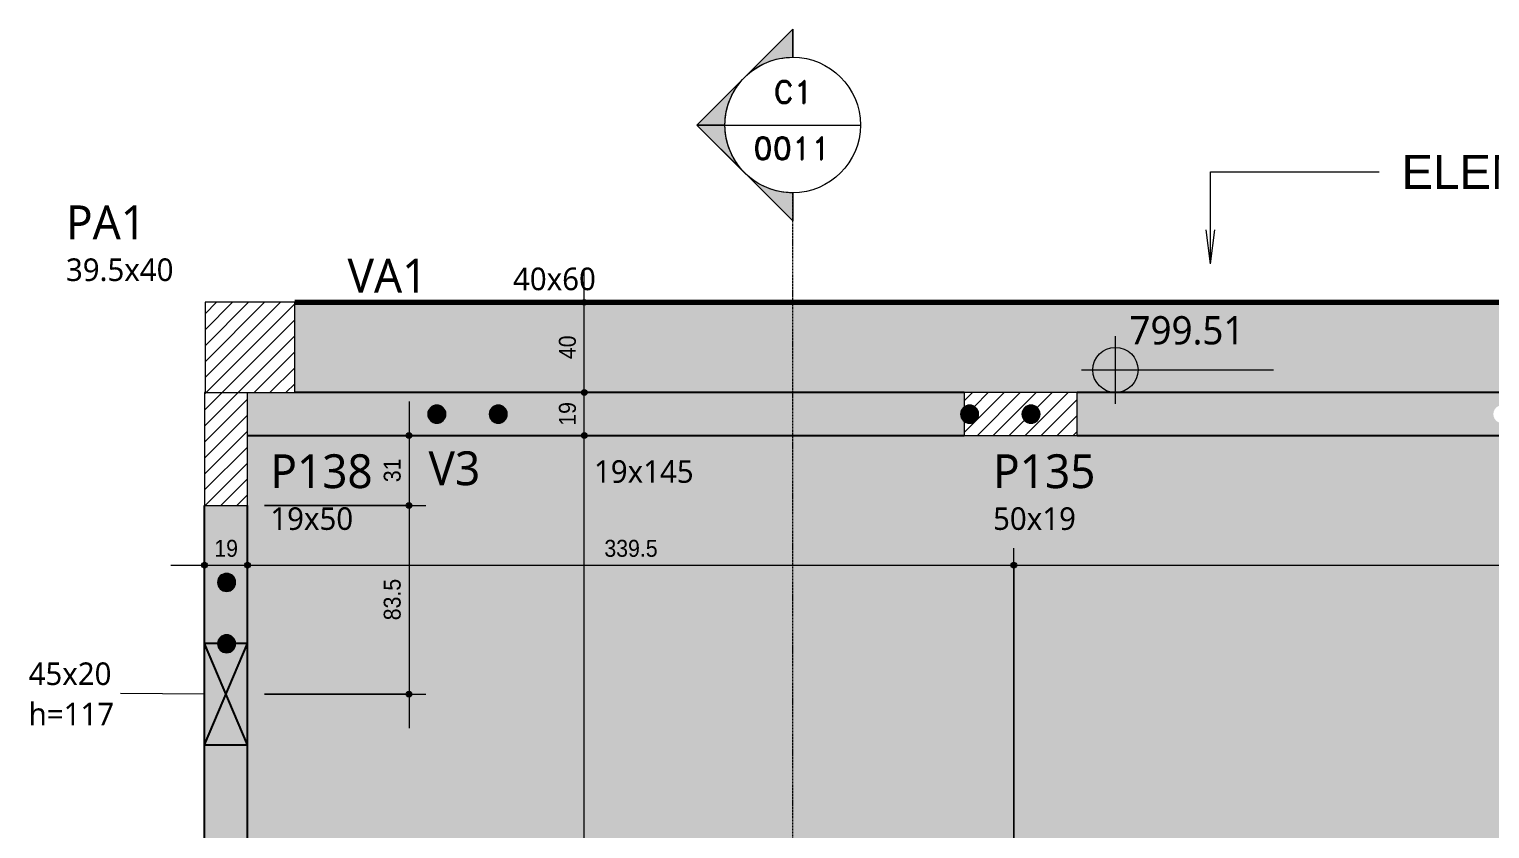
# Model space of a CAD drawing. Extents: x -1981 to 38708, y -3196 to 88064.
# Drawn here: x -1837 to -1190, y 764 to 1118 of the extents above; entities that cross this region are included whole.
import ezdxf

# ---------------------------------------------------------------- set-up
doc = ezdxf.new("R2010")
doc.units = 0
for name, pattern in [('Centro de 6 mm', [1.32, 0.6, -0.24, 0.24, -0.24]), ('Hidden', [0.714375, 0.47625, -0.238125]), ('Traço', [0.635, 0.3175, -0.3175])]:
    doc.linetypes.add(name, pattern=pattern)
for name, color, linetype, lineweight in [('A-ANNO-DIMS', 7, 'Continuous', 9), ('A-ANNO-DIMS-50', 7, 'Continuous', 9), ('A-DETL', 7, 'Hidden', 18), ('A-DETL-GENF', 7, 'Continuous', 18), ('A-DETL-THIN', 7, 'Continuous', 25), ('A-FLOR', 7, 'Continuous', 25), ('A-GENM', 7, 'Continuous', 25), ('A-GENM-HDLN', 7, 'Traço', 18), ('A-GENM-IDEN', 7, 'Continuous', 9), ('G-ANNO-DIMS', 7, 'Continuous', 9), ('G-ANNO-SYMB', 7, 'Continuous', 9), ('G-ANNO-TEXT', 7, 'Continuous', 9), ('S-BEAM', 7, 'Continuous', 25), ('S-BEAM-HDLN', 7, 'Traço', 25), ('S-BEAM-IDEN', 7, 'Continuous', 9), ('S-COLS-IDEN', 7, 'Continuous', 9)]:
    doc.layers.add(name, color=color, linetype=linetype, lineweight=lineweight)
doc.styles.add('Arial', font='arial.ttf', dxfattribs={"height": 15})
doc.styles.add('Arial_1', font='arial.ttf', dxfattribs={"width": 0.9, "height": 7.5})
doc.styles.add('Gadugi_1', font='gadugi.ttf', dxfattribs={"height": 15})
doc.styles.add('Gadugi_2', font='gadugi.ttf', dxfattribs={"height": 10})
doc.styles.add('Gadugi_3', font='gadugi.ttf', dxfattribs={"height": 12.5})
doc.styles.add('RomanD', font='romand__.ttf', dxfattribs={"height": 10})
doc.dimstyles.new('PED_1_5mm_ESQ', dxfattribs={"dimscale": 30.48, "dimtxt": 7.651945, "dimasz": 0.328084, "dimexe": 0.246063, "dimexo": 0.246063, "dimgap": 0.049213, "dimtad": 1, "dimdec": 1, "dimrnd": 0.5, "dimdsep": 46, "dimtxsty": 'Arial_1', "dimblk1": 'DOTSMALL', "dimblk2": 'DOTSMALL', "dimsah": 1, "dimcen": 0.09, "dimdle": 0.492126, "dimazin": 0, "dimtfac": 1, "dimtdec": 4, "dimtix": 1, "dimtmove": 0, "dimatfit": 3, "dimfxl": 1, "dimtvp": 1, "dimtolj": 1, "dimtzin": 0, "dimarcsym": 2})
pattern_1 = [(45, (0, 0), (-3.535534, 3.535534), [])]

# ---------------------------------------------------------------- blocks, each defined once
blk = doc.blocks.new('PED_FURO_RETANGULAR_R04_2020 - 45x20x117-3536610-PL D 001 - FORMA DO 1º PAVIMENTO')
at = {"layer": 'A-GENM-HDLN'}
for p, q in [((-22.5, -9.5), (-22.5, 9.5)), ((-22.49, 9.5), (22.49, -9.5)), ((-22.49, -9.5), (22.49, 9.5)), ((22.5, 9.5), (22.5, 3.71)), ((22.5, -4.24), (22.5, -9.5))]:
    blk.add_line(p, q, dxfattribs=at)
blk = doc.blocks.new('Corte - M_Cabeça do corte - Preenchida-2060824-PL D 001 - FORMA DO 1º PAVIMENTO')
at = {"layer": 'G-ANNO-SYMB'}
h = blk.add_hatch(color=256, dxfattribs=at)
edge = h.paths.add_edge_path(flags=0)
edge.add_line((-0.6, 0.849), (-0.6, 0.6))
edge.add_arc((-0.6, 0), 0.6, 90, 135)
edge.add_line((-1.024, 0.424), (-0.6, 0.849))
h = blk.add_hatch(color=256, dxfattribs=at)
edge = h.paths.add_edge_path(flags=0)
edge.add_line((-0.6, 0.849), (-0.176, 0.424))
edge.add_arc((-0.6, 0), 0.6, 45, 90)
edge.add_line((-0.6, 0.6), (-0.6, 0.849))
h = blk.add_hatch(color=256, dxfattribs=at)
edge = h.paths.add_edge_path(flags=0)
edge.add_line((-1.449, 0), (-1.024, 0.424))
edge.add_arc((-0.6, 0), 0.6, 135, 180)
edge.add_line((-1.2, 0), (-1.449, 0))
h = blk.add_hatch(color=256, dxfattribs=at)
edge = h.paths.add_edge_path(flags=0)
edge.add_line((0.249, 0), (0, 0))
edge.add_arc((-0.6, 0), 0.6, 360, 405)
edge.add_line((-0.176, 0.424), (0.249, 0))
for p, q in [((-0.6, 0.849), (-1.449, 0)), ((-0.6, 0.849), (-1.024, 0.424)), ((-0.6, 0.849), (0.249, 0)), ((-0.6, 0.6), (-0.6, 0.849)), ((-0.6, 0.849), (-0.6, 0.6)), ((-0.176, 0.424), (-0.6, 0.849)), ((-1.024, 0.424), (-1.449, 0)), ((0.249, 0), (-0.176, 0.424)), ((-1.449, 0), (-1.2, 0)), ((0, 0), (0.249, 0)), ((-1.2, 0), (-1.449, 0)), ((0, 0), (0.249, 0))]:
    blk.add_line(p, q, dxfattribs=at)
for start, end in [(360, 180), (90, 135), (45, 90), (135, 180), (360, 45), (180, 360)]:
    blk.add_arc((-0.6, 0), 0.6, start, end, dxfattribs=at)
blk = doc.blocks.new('Elevações de ponto - M_Cota de elevação - Alvo preenchido-10609-PL D 001 - FORMA DO 1º PAVIMENTO')
at = {"layer": 'G-ANNO-DIMS'}
h = blk.add_hatch(color=256, dxfattribs=at)
edge = h.paths.add_edge_path(flags=0)
edge.add_line((0, 0), (-0.2, 0))
edge.add_arc((0, 0), 0.2, 90, 180, ccw=False)
edge.add_line((0, 0.2), (0, 0))
h = blk.add_hatch(color=256, dxfattribs=at)
edge = h.paths.add_edge_path(flags=0)
edge.add_line((0, 0), (0.2, 0))
edge.add_arc((0, 0), 0.2, 270, 360, ccw=False)
edge.add_line((0, -0.2), (0, 0))
for p, q in [((0, -0.3), (0, 0.3)), ((-0.3, 0), (1.4, 0))]:
    blk.add_line(p, q, dxfattribs=at)
blk.add_circle((0, 0), 0.2, dxfattribs=at)
blk = doc.blocks.new('DIMBLOCK5-PL D 001 - FORMA DO 1º PAVIMENTO')
at = {"layer": 'A-ANNO-DIMS-50', "transparency": 16777216}
h = blk.add_hatch(color=256, dxfattribs=at)
edge = h.paths.add_edge_path(flags=0)
edge.add_arc((-1758.87, 880.67), 1.25, 0, 360)
h = blk.add_hatch(color=256, dxfattribs=at)
edge = h.paths.add_edge_path(flags=0)
edge.add_arc((-1739.87, 880.67), 1.25, 0, 360)
for p, q in [((-1758.87, 874.94), (-1758.87, 888.17)), ((-1739.87, 874.94), (-1739.87, 888.17)), ((-1773.87, 880.67), (-1739.87, 880.67)), ((-1758.87, 880.67), (-1758.87, 874.94)), ((-1739.87, 880.67), (-1739.87, 874.94))]:
    blk.add_line(p, q, dxfattribs=at)
for centre in [(-1758.87, 880.67), (-1739.87, 880.67)]:
    blk.add_circle(centre, 1.25, dxfattribs=at)
at = {"layer": 'A-ANNO-DIMS-50', "color": 0, "transparency": 16777216, "insert": (-1754.55, 891.9), "char_height": 7.5, "width": 12.4315, "attachment_point": 1, "line_spacing_factor": 0.941778, "style": 'Arial_1'}
blk.add_mtext('19', dxfattribs=at)
blk = doc.blocks.new('_DotSmall')
at = {"color": 0, "linetype": 'ByBlock', "const_width": 0.5}
blk.add_lwpolyline([(-0.0625, 0, 1), (0.0625, 0, 1)], format="xyb", close=True, dxfattribs=at)
blk = doc.blocks.new('DIMBLOCK6-PL D 001 - FORMA DO 1º PAVIMENTO')
at = {"layer": 'A-ANNO-DIMS-50', "transparency": 16777216}
h = blk.add_hatch(color=256, dxfattribs=at)
edge = h.paths.add_edge_path(flags=0)
edge.add_arc((-1739.87, 880.67), 1.25, 0, 360)
h = blk.add_hatch(color=256, dxfattribs=at)
edge = h.paths.add_edge_path(flags=0)
edge.add_arc((-1400.36, 880.67), 1.25, 0, 360)
for p, q in [((-1739.87, 874.94), (-1739.87, 888.17)), ((-1400.36, 714.62), (-1400.36, 888.17)), ((-1739.87, 880.67), (-1400.36, 880.67)), ((-1739.87, 880.67), (-1739.87, 874.94)), ((-1400.36, 880.67), (-1400.36, 714.62))]:
    blk.add_line(p, q, dxfattribs=at)
for centre in [(-1739.87, 880.67), (-1400.36, 880.67)]:
    blk.add_circle(centre, 1.25, dxfattribs=at)
at = {"layer": 'A-ANNO-DIMS-50', "color": 0, "transparency": 16777216, "insert": (-1581.77, 891.9), "char_height": 7.5, "width": 27.9708, "attachment_point": 1, "line_spacing_factor": 0.941778, "style": 'Arial_1'}
blk.add_mtext('339.5', dxfattribs=at)
blk = doc.blocks.new('DIMBLOCK7-PL D 001 - FORMA DO 1º PAVIMENTO')
at = {"layer": 'A-ANNO-DIMS-50', "transparency": 16777216}
h = blk.add_hatch(color=256, dxfattribs=at)
edge = h.paths.add_edge_path(flags=0)
edge.add_arc((-1400.36, 880.67), 1.25, 0, 360)
h = blk.add_hatch(color=256, dxfattribs=at)
edge = h.paths.add_edge_path(flags=0)
edge.add_arc((-658.86, 880.67), 1.25, 0, 360)
for p, q in [((-1400.36, 714.62), (-1400.36, 888.17)), ((-658.86, 874.94), (-658.86, 888.17)), ((-1400.36, 880.67), (-658.86, 880.67)), ((-1400.36, 880.67), (-1400.36, 714.62)), ((-658.86, 880.67), (-658.86, 874.94))]:
    blk.add_line(p, q, dxfattribs=at)
for centre in [(-1400.36, 880.67), (-658.86, 880.67)]:
    blk.add_circle(centre, 1.25, dxfattribs=at)
at = {"layer": 'A-ANNO-DIMS-50', "color": 0, "transparency": 16777216, "insert": (-1041.27, 891.9), "char_height": 7.5, "width": 27.9708, "attachment_point": 1, "line_spacing_factor": 0.941778, "style": 'Arial_1'}
blk.add_mtext('741.5', dxfattribs=at)
blk = doc.blocks.new('DIMBLOCK48-PL D 001 - FORMA DO 1º PAVIMENTO')
at = {"layer": 'A-ANNO-DIMS-50', "transparency": 16777216}
h = blk.add_hatch(color=256, dxfattribs=at)
edge = h.paths.add_edge_path(flags=0)
edge.add_arc((-1590.67, 938.12), 1.25, 0, 360)
h = blk.add_hatch(color=256, dxfattribs=at)
edge = h.paths.add_edge_path(flags=0)
edge.add_arc((-1590.67, 533.55), 1.25, 0, 360)
for p, q in [((-1584.94, 938.12), (-1598.17, 938.12)), ((-1590.67, 533.55), (-1590.67, 938.12)), ((-1590.67, 938.12), (-1584.94, 938.12)), ((-1584.94, 533.55), (-1598.17, 533.55)), ((-1590.67, 533.55), (-1584.94, 533.55))]:
    blk.add_line(p, q, dxfattribs=at)
for centre in [(-1590.67, 938.12), (-1590.67, 533.55)]:
    blk.add_circle(centre, 1.25, dxfattribs=at)
at = {"layer": 'A-ANNO-DIMS-50', "color": 0, "transparency": 16777216, "insert": (-1601.91, 724.18), "char_height": 7.5, "width": 27.9708, "attachment_point": 1, "rotation": 90, "line_spacing_factor": 0.941778, "style": 'Arial_1'}
blk.add_mtext('404.5', dxfattribs=at)
blk = doc.blocks.new('DIMBLOCK49-PL D 001 - FORMA DO 1º PAVIMENTO')
at = {"layer": 'A-ANNO-DIMS-50', "transparency": 16777216}
h = blk.add_hatch(color=256, dxfattribs=at)
edge = h.paths.add_edge_path(flags=0)
edge.add_arc((-1590.67, 957.12), 1.25, 0, 360)
h = blk.add_hatch(color=256, dxfattribs=at)
edge = h.paths.add_edge_path(flags=0)
edge.add_arc((-1590.67, 938.12), 1.25, 0, 360)
for p, q in [((-1584.94, 957.12), (-1598.17, 957.12)), ((-1590.67, 938.12), (-1590.67, 957.12)), ((-1590.67, 957.12), (-1584.94, 957.12)), ((-1584.94, 938.12), (-1598.17, 938.12)), ((-1590.67, 938.12), (-1584.94, 938.12))]:
    blk.add_line(p, q, dxfattribs=at)
for centre in [(-1590.67, 957.12), (-1590.67, 938.12)]:
    blk.add_circle(centre, 1.25, dxfattribs=at)
at = {"layer": 'A-ANNO-DIMS-50', "color": 0, "transparency": 16777216, "insert": (-1601.91, 942.44), "char_height": 7.5, "width": 12.4315, "attachment_point": 1, "rotation": 90, "line_spacing_factor": 0.941778, "style": 'Arial_1'}
blk.add_mtext('19', dxfattribs=at)
blk = doc.blocks.new('DIMBLOCK50-PL D 001 - FORMA DO 1º PAVIMENTO')
at = {"layer": 'A-ANNO-DIMS-50', "transparency": 16777216}
h = blk.add_hatch(color=256, dxfattribs=at)
edge = h.paths.add_edge_path(flags=0)
edge.add_arc((-1590.67, 997.12), 1.25, 0, 360)
h = blk.add_hatch(color=256, dxfattribs=at)
edge = h.paths.add_edge_path(flags=0)
edge.add_arc((-1590.67, 957.12), 1.25, 0, 360)
for p, q in [((-1590.67, 957.12), (-1590.67, 1012.12)), ((-1584.94, 997.12), (-1598.17, 997.12)), ((-1590.67, 997.12), (-1584.94, 997.12)), ((-1584.94, 957.12), (-1598.17, 957.12)), ((-1590.67, 957.12), (-1584.94, 957.12))]:
    blk.add_line(p, q, dxfattribs=at)
for centre in [(-1590.67, 997.12), (-1590.67, 957.12)]:
    blk.add_circle(centre, 1.25, dxfattribs=at)
at = {"layer": 'A-ANNO-DIMS-50', "color": 0, "transparency": 16777216, "insert": (-1601.91, 971.94), "char_height": 7.5, "width": 12.4315, "attachment_point": 1, "rotation": 90, "line_spacing_factor": 0.941778, "style": 'Arial_1'}
blk.add_mtext('40', dxfattribs=at)
blk = doc.blocks.new('DIMBLOCK272-PL D 001 - FORMA DO 1º PAVIMENTO')
at = {"layer": 'A-ANNO-DIMS-50', "transparency": 16777216}
h = blk.add_hatch(color=256, dxfattribs=at)
edge = h.paths.add_edge_path(flags=0)
edge.add_arc((-1668.28, 938.12), 1.25, 0, 360)
h = blk.add_hatch(color=256, dxfattribs=at)
edge = h.paths.add_edge_path(flags=0)
edge.add_arc((-1668.28, 907.12), 1.25, 0, 360)
for p, q in [((-1668.28, 953.12), (-1668.28, 907.12)), ((-1674.01, 938.12), (-1660.78, 938.12)), ((-1668.28, 938.12), (-1674.01, 938.12)), ((-1732.37, 907.12), (-1660.78, 907.12)), ((-1668.28, 907.12), (-1732.37, 907.12))]:
    blk.add_line(p, q, dxfattribs=at)
for centre in [(-1668.28, 938.12), (-1668.28, 907.12)]:
    blk.add_circle(centre, 1.25, dxfattribs=at)
at = {"layer": 'A-ANNO-DIMS-50', "color": 0, "transparency": 16777216, "insert": (-1679.51, 917.44), "char_height": 7.5, "width": 12.4315, "attachment_point": 1, "rotation": 90, "line_spacing_factor": 0.941778, "style": 'Arial_1'}
blk.add_mtext('31', dxfattribs=at)
blk = doc.blocks.new('DIMBLOCK273-PL D 001 - FORMA DO 1º PAVIMENTO')
at = {"layer": 'A-ANNO-DIMS-50', "transparency": 16777216}
h = blk.add_hatch(color=256, dxfattribs=at)
edge = h.paths.add_edge_path(flags=0)
edge.add_arc((-1668.28, 907.12), 1.25, 0, 360)
h = blk.add_hatch(color=256, dxfattribs=at)
edge = h.paths.add_edge_path(flags=0)
edge.add_arc((-1668.28, 823.57), 1.25, 0, 360)
for p, q in [((-1732.37, 907.12), (-1660.78, 907.12)), ((-1668.28, 907.12), (-1732.37, 907.12)), ((-1668.28, 907.12), (-1668.28, 808.57)), ((-1732.37, 823.57), (-1660.78, 823.57)), ((-1668.28, 823.57), (-1732.37, 823.57))]:
    blk.add_line(p, q, dxfattribs=at)
for centre in [(-1668.28, 907.12), (-1668.28, 823.57)]:
    blk.add_circle(centre, 1.25, dxfattribs=at)
at = {"layer": 'A-ANNO-DIMS-50', "color": 0, "transparency": 16777216, "insert": (-1679.51, 856.28), "char_height": 7.5, "width": 21.7551, "attachment_point": 1, "rotation": 90, "line_spacing_factor": 0.941778, "style": 'Arial_1'}
blk.add_mtext('83.5', dxfattribs=at)

msp = doc.modelspace()

# ---------------------------------------------------------------- hatches: boundary and pattern name
at = {"layer": 'A-DETL-GENF', "true_color": 0x808080}
h = msp.add_hatch(dxfattribs=at)
h.set_pattern_fill('FP_1', color=8, style=0, pattern_type=2)
h.set_pattern_definition(pattern_1)
h.paths.add_polyline_path([(-1719.12, 957.12), (-1718.87, 957.12), (-1718.87, 997.12), (-1758.62, 997.12), (-1758.62, 957.12), (-1739.86, 957.12)], flags=0)
h = msp.add_hatch(dxfattribs=at)
h.set_pattern_fill('FP_1', color=8, style=0, pattern_type=2)
h.set_pattern_definition(pattern_1)
h.paths.add_polyline_path([(-1739.87, 907.12), (-1739.87, 957.12), (-1758.87, 957.12), (-1758.87, 907.12)], flags=0)
at = {"layer": 'A-DETL-GENF', "true_color": 0xff00ff}
for points in [[(-1655.98, 943.57), (-1654.95, 943.7), (-1653.98, 944.1), (-1653.15, 944.74), (-1652.52, 945.57), (-1652.12, 946.53), (-1651.98, 947.57), (-1652.12, 948.6), (-1652.52, 949.57), (-1653.15, 950.4), (-1653.98, 951.03), (-1654.95, 951.43), (-1655.98, 951.57), (-1657.02, 951.43), (-1657.98, 951.03), (-1658.81, 950.4), (-1659.45, 949.57), (-1659.84, 948.6), (-1659.98, 947.57), (-1659.84, 946.53), (-1659.45, 945.57), (-1658.81, 944.74), (-1657.98, 944.1), (-1657.02, 943.7)], [(-1628.78, 943.57), (-1627.75, 943.7), (-1626.78, 944.1), (-1625.95, 944.74), (-1625.32, 945.57), (-1624.92, 946.53), (-1624.78, 947.57), (-1624.92, 948.6), (-1625.32, 949.57), (-1625.95, 950.4), (-1626.78, 951.03), (-1627.75, 951.43), (-1628.78, 951.57), (-1629.82, 951.43), (-1630.78, 951.03), (-1631.61, 950.4), (-1632.25, 949.57), (-1632.65, 948.6), (-1632.78, 947.57), (-1632.65, 946.53), (-1632.25, 945.57), (-1631.61, 944.74), (-1630.78, 944.1), (-1629.82, 943.7)], [(-1419.98, 943.57), (-1418.95, 943.7), (-1417.98, 944.1), (-1417.15, 944.74), (-1416.52, 945.57), (-1416.12, 946.53), (-1415.98, 947.57), (-1416.12, 948.6), (-1416.52, 949.57), (-1417.15, 950.4), (-1417.98, 951.03), (-1418.95, 951.43), (-1419.98, 951.57), (-1421.02, 951.43), (-1421.98, 951.03), (-1422.81, 950.4), (-1423.45, 949.57), (-1423.84, 948.6), (-1423.98, 947.57), (-1423.84, 946.53), (-1423.45, 945.57), (-1422.81, 944.74), (-1421.98, 944.1), (-1421.02, 943.7)], [(-1392.78, 943.57), (-1391.75, 943.7), (-1390.78, 944.1), (-1389.95, 944.74), (-1389.32, 945.57), (-1388.92, 946.53), (-1388.78, 947.57), (-1388.92, 948.6), (-1389.32, 949.57), (-1389.95, 950.4), (-1390.78, 951.03), (-1391.75, 951.43), (-1392.78, 951.57), (-1393.82, 951.43), (-1394.78, 951.03), (-1395.61, 950.4), (-1396.25, 949.57), (-1396.65, 948.6), (-1396.78, 947.57), (-1396.65, 946.53), (-1396.25, 945.57), (-1395.61, 944.74), (-1394.78, 944.1), (-1393.82, 943.7)], [(-1749.1, 869.07), (-1748.07, 869.2), (-1747.1, 869.6), (-1746.27, 870.24), (-1745.64, 871.07), (-1745.24, 872.03), (-1745.1, 873.07), (-1745.24, 874.1), (-1745.64, 875.07), (-1746.27, 875.9), (-1747.1, 876.53), (-1748.07, 876.93), (-1749.1, 877.07), (-1750.14, 876.93), (-1751.1, 876.53), (-1751.93, 875.9), (-1752.57, 875.07), (-1752.97, 874.1), (-1753.1, 873.07), (-1752.97, 872.03), (-1752.57, 871.07), (-1751.93, 870.24), (-1751.1, 869.6), (-1750.14, 869.2)], [(-1749.1, 841.87), (-1748.07, 842), (-1747.1, 842.4), (-1746.27, 843.04), (-1745.64, 843.87), (-1745.24, 844.83), (-1745.1, 845.87), (-1745.24, 846.9), (-1745.64, 847.87), (-1746.27, 848.7), (-1747.1, 849.33), (-1748.07, 849.73), (-1749.1, 849.87), (-1750.14, 849.73), (-1751.1, 849.33), (-1751.93, 848.7), (-1752.57, 847.87), (-1752.97, 846.9), (-1753.1, 845.87), (-1752.97, 844.83), (-1752.57, 843.87), (-1751.93, 843.04), (-1751.1, 842.4), (-1750.14, 842)]]:
    msp.add_hatch(color=6, dxfattribs=at).paths.add_polyline_path(points, flags=0)
at = {"layer": 'A-DETL-GENF', "true_color": 0x808080}
h = msp.add_hatch(dxfattribs=at)
h.set_pattern_fill('FP_1', color=8, style=0, pattern_type=2)
h.set_pattern_definition(pattern_1)
h.paths.add_polyline_path([(-1416, 938.12), (-1372.36, 938.12), (-1372.36, 957.12), (-1422.36, 957.12), (-1422.36, 950.74), (-1421.98, 951.03), (-1421.02, 951.43), (-1419.98, 951.57), (-1418.95, 951.43), (-1417.98, 951.03), (-1417.15, 950.4), (-1416.52, 949.57), (-1416.12, 948.6), (-1415.98, 947.57), (-1416.12, 946.53), (-1416.52, 945.57), (-1417.15, 944.74), (-1417.98, 944.1), (-1418.95, 943.7), (-1419.98, 943.57), (-1421.02, 943.7), (-1421.98, 944.1), (-1422.36, 944.4), (-1422.36, 938.12), (-1417.98, 938.12)], flags=0)
h.paths.add_polyline_path([(-1392.78, 943.57), (-1393.82, 943.7), (-1394.78, 944.1), (-1395.61, 944.74), (-1396.25, 945.57), (-1396.65, 946.53), (-1396.78, 947.57), (-1396.65, 948.6), (-1396.25, 949.57), (-1395.61, 950.4), (-1394.78, 951.03), (-1393.82, 951.43), (-1392.78, 951.57), (-1391.75, 951.43), (-1390.78, 951.03), (-1389.95, 950.4), (-1389.32, 949.57), (-1388.92, 948.6), (-1388.78, 947.57), (-1388.92, 946.53), (-1389.32, 945.57), (-1389.95, 944.74), (-1390.78, 944.1), (-1391.75, 943.7)], flags=0)
at = {"layer": 'A-FLOR', "true_color": 0xccffcc}
msp.add_hatch(color=254, dxfattribs=at).paths.add_polyline_path([(-1738.86, 533.55), (-1400.36, 533.55), (-1400.36, 707.12), (127.64, 707.12), (127.64, 938.12), (-1739.87, 938.12), (-1739.87, 533.55)], flags=0)
at = {"layer": 'S-BEAM', "true_color": 0xa7d7e1}
msp.add_hatch(color=9, dxfattribs=at).paths.add_polyline_path([(-1116.78, 957.12), (-333.77, 957.12), (-333.77, 997.12), (-1718.87, 997.12), (-1718.87, 957.12), (-1304.49, 957.12)], flags=0)
at = {"layer": 'S-BEAM', "true_color": 0xd9d9d9}
h = msp.add_hatch(color=254, dxfattribs=at)
h.paths.add_polyline_path([(-1659.84, 938.12), (-1422.36, 938.12), (-1422.36, 944.4), (-1422.81, 944.74), (-1423.45, 945.57), (-1423.84, 946.53), (-1423.98, 947.57), (-1423.84, 948.6), (-1423.45, 949.57), (-1422.81, 950.4), (-1422.36, 950.74), (-1422.36, 957.12), (-1739.86, 957.12), (-1739.86, 938.12), (-1659.98, 938.12)], flags=0)
h.paths.add_polyline_path([(-1628.78, 943.57), (-1629.82, 943.7), (-1630.78, 944.1), (-1631.61, 944.74), (-1632.25, 945.57), (-1632.65, 946.53), (-1632.78, 947.57), (-1632.65, 948.6), (-1632.25, 949.57), (-1631.61, 950.4), (-1630.78, 951.03), (-1629.82, 951.43), (-1628.78, 951.57), (-1627.75, 951.43), (-1626.78, 951.03), (-1625.95, 950.4), (-1625.32, 949.57), (-1624.92, 948.6), (-1624.78, 947.57), (-1624.92, 946.53), (-1625.32, 945.57), (-1625.95, 944.74), (-1626.78, 944.1), (-1627.75, 943.7)], flags=0)
h.paths.add_polyline_path([(-1655.98, 943.57), (-1657.02, 943.7), (-1657.98, 944.1), (-1658.81, 944.74), (-1659.45, 945.57), (-1659.84, 946.53), (-1659.98, 947.57), (-1659.84, 948.6), (-1659.45, 949.57), (-1658.81, 950.4), (-1657.98, 951.03), (-1657.02, 951.43), (-1655.98, 951.57), (-1654.95, 951.43), (-1653.98, 951.03), (-1653.15, 950.4), (-1652.52, 949.57), (-1652.12, 948.6), (-1651.98, 947.57), (-1652.12, 946.53), (-1652.52, 945.57), (-1653.15, 944.74), (-1653.98, 944.1), (-1654.95, 943.7)], flags=0)
h = msp.add_hatch(color=254, dxfattribs=at)
h.paths.add_polyline_path([(-1116.78, 938.12), (-717.36, 938.12), (-717.36, 957.12), (-1372.36, 957.12), (-1372.36, 938.12), (-1152.8, 938.12)], flags=0)
h.paths.add_polyline_path([(-947.98, 943.57), (-949.02, 943.7), (-949.98, 944.1), (-950.81, 944.74), (-951.45, 945.57), (-951.84, 946.53), (-951.98, 947.57), (-951.84, 948.6), (-951.45, 949.57), (-950.81, 950.4), (-949.98, 951.03), (-949.02, 951.43), (-947.98, 951.57), (-946.95, 951.43), (-945.98, 951.03), (-945.15, 950.4), (-944.52, 949.57), (-944.12, 948.6), (-943.98, 947.57), (-944.12, 946.53), (-944.52, 945.57), (-945.15, 944.74), (-945.98, 944.1), (-946.95, 943.7)], flags=0)
h.paths.add_polyline_path([(-920.78, 943.57), (-921.82, 943.7), (-922.78, 944.1), (-923.61, 944.74), (-924.25, 945.57), (-924.65, 946.53), (-924.78, 947.57), (-924.65, 948.6), (-924.25, 949.57), (-923.61, 950.4), (-922.78, 951.03), (-921.82, 951.43), (-920.78, 951.57), (-919.75, 951.43), (-918.78, 951.03), (-917.95, 950.4), (-917.32, 949.57), (-916.92, 948.6), (-916.78, 947.57), (-916.92, 946.53), (-917.32, 945.57), (-917.95, 944.74), (-918.78, 944.1), (-919.75, 943.7)], flags=0)
h.paths.add_polyline_path([(-1156.78, 943.57), (-1157.82, 943.7), (-1158.78, 944.1), (-1159.61, 944.74), (-1160.25, 945.57), (-1160.65, 946.53), (-1160.78, 947.57), (-1160.65, 948.6), (-1160.25, 949.57), (-1159.61, 950.4), (-1158.78, 951.03), (-1157.82, 951.43), (-1156.78, 951.57), (-1155.75, 951.43), (-1154.78, 951.03), (-1153.95, 950.4), (-1153.32, 949.57), (-1152.92, 948.6), (-1152.78, 947.57), (-1152.92, 946.53), (-1153.32, 945.57), (-1153.95, 944.74), (-1154.78, 944.1), (-1155.75, 943.7)], flags=0)
h.paths.add_polyline_path([(-1183.98, 943.57), (-1185.02, 943.7), (-1185.98, 944.1), (-1186.81, 944.74), (-1187.45, 945.57), (-1187.84, 946.53), (-1187.98, 947.57), (-1187.84, 948.6), (-1187.45, 949.57), (-1186.81, 950.4), (-1185.98, 951.03), (-1185.02, 951.43), (-1183.98, 951.57), (-1182.95, 951.43), (-1181.98, 951.03), (-1181.15, 950.4), (-1180.52, 949.57), (-1180.12, 948.6), (-1179.98, 947.57), (-1180.12, 946.53), (-1180.52, 945.57), (-1181.15, 944.74), (-1181.98, 944.1), (-1182.95, 943.7)], flags=0)
h = msp.add_hatch(color=254, dxfattribs=at)
h.paths.add_polyline_path([(-1758.86, 533.55), (-1739.87, 533.55), (-1739.87, 907.12), (-1758.87, 907.12), (-1758.87, 533.55)], flags=0)
h.paths.add_polyline_path([(-1749.1, 650.87), (-1750.14, 651), (-1751.1, 651.4), (-1751.93, 652.04), (-1752.57, 652.87), (-1752.97, 653.83), (-1753.1, 654.87), (-1752.97, 655.9), (-1752.57, 656.87), (-1751.93, 657.7), (-1751.1, 658.33), (-1750.14, 658.73), (-1749.1, 658.87), (-1748.07, 658.73), (-1747.1, 658.33), (-1746.27, 657.7), (-1745.64, 656.87), (-1745.24, 655.9), (-1745.1, 654.87), (-1745.24, 653.83), (-1745.64, 652.87), (-1746.27, 652.04), (-1747.1, 651.4), (-1748.07, 651)], flags=0)
h.paths.add_polyline_path([(-1749.1, 678.07), (-1750.14, 678.2), (-1751.1, 678.6), (-1751.93, 679.24), (-1752.57, 680.07), (-1752.97, 681.03), (-1753.1, 682.07), (-1752.97, 683.1), (-1752.57, 684.07), (-1751.93, 684.9), (-1751.1, 685.53), (-1750.14, 685.93), (-1749.1, 686.07), (-1748.07, 685.93), (-1747.1, 685.53), (-1746.27, 684.9), (-1745.64, 684.07), (-1745.24, 683.1), (-1745.1, 682.07), (-1745.24, 681.03), (-1745.64, 680.07), (-1746.27, 679.24), (-1747.1, 678.6), (-1748.07, 678.2)], flags=0)
h.paths.add_polyline_path([(-1749.1, 841.87), (-1750.14, 842), (-1751.1, 842.4), (-1751.93, 843.04), (-1752.57, 843.87), (-1752.97, 844.83), (-1753.1, 845.87), (-1752.97, 846.9), (-1752.57, 847.87), (-1751.93, 848.7), (-1751.1, 849.33), (-1750.14, 849.73), (-1749.1, 849.87), (-1748.07, 849.73), (-1747.1, 849.33), (-1746.27, 848.7), (-1745.64, 847.87), (-1745.24, 846.9), (-1745.1, 845.87), (-1745.24, 844.83), (-1745.64, 843.87), (-1746.27, 843.04), (-1747.1, 842.4), (-1748.07, 842)], flags=0)
h.paths.add_polyline_path([(-1749.1, 869.07), (-1750.14, 869.2), (-1751.1, 869.6), (-1751.93, 870.24), (-1752.57, 871.07), (-1752.97, 872.03), (-1753.1, 873.07), (-1752.97, 874.1), (-1752.57, 875.07), (-1751.93, 875.9), (-1751.1, 876.53), (-1750.14, 876.93), (-1749.1, 877.07), (-1748.07, 876.93), (-1747.1, 876.53), (-1746.27, 875.9), (-1745.64, 875.07), (-1745.24, 874.1), (-1745.1, 873.07), (-1745.24, 872.03), (-1745.64, 871.07), (-1746.27, 870.24), (-1747.1, 869.6), (-1748.07, 869.2)], flags=0)

# ---------------------------------------------------------------- linework, layer by layer
at = {"layer": 'A-DETL', "linetype": 'Continuous'}
for p, q in [((-1718.87, 997.12), (-1758.62, 997.12)), ((-1758.62, 997.12), (-1758.62, 957.12)), ((-1718.87, 957.12), (-1718.87, 997.12)), ((-1758.62, 957.12), (-1758.87, 957.12)), ((-1758.87, 957.12), (-1758.87, 907.12)), ((-1758.62, 957.12), (-1718.87, 957.12)), ((-1739.87, 907.12), (-1739.87, 957.12)), ((-1372.36, 957.12), (-1422.36, 957.12)), ((-1422.36, 957.12), (-1422.36, 950.74)), ((-1372.36, 938.12), (-1372.36, 957.12)), ((-1422.36, 944.4), (-1422.36, 938.12)), ((-1422.36, 938.12), (-1372.36, 938.12)), ((-1758.87, 907.12), (-1739.87, 907.12))]:
    msp.add_line(p, q, dxfattribs=at)
at = {"layer": 'A-DETL', "linetype": 'Continuous', "lineweight": 9}
msp.add_line((-1739.87, 938.12), (-333.77, 938.12), dxfattribs=at)
at = {"layer": 'A-DETL', "linetype": 'Continuous'}
for centre, start, end in [((-1655.98, 947.57), 0, 180), ((-1628.78, 947.57), 0, 180), ((-1419.98, 947.57), 0, 180), ((-1392.78, 947.57), 0, 180), ((-1655.98, 947.57), 180, 0), ((-1628.78, 947.57), 180, 0), ((-1419.98, 947.57), 180, 0), ((-1392.78, 947.57), 180, 0), ((-1749.1, 873.07), 0, 180), ((-1749.1, 873.07), 180, 0), ((-1749.1, 845.87), 0, 180), ((-1749.1, 845.87), 180, 0)]:
    msp.add_arc(centre, 4, start, end, dxfattribs=at)
at = {"layer": 'A-DETL-THIN'}
for p, q in [((-1739.87, 801.07), (-1758.87, 846.07)), ((-1758.87, 801.07), (-1739.87, 846.07))]:
    msp.add_line(p, q, dxfattribs=at)
at = {"layer": 'A-GENM-IDEN'}
msp.add_line((-1758.87, 823.57), (-1796.11, 823.82), dxfattribs=at)
at = {"layer": 'G-ANNO-SYMB'}
msp.add_line((-1528.34, 1075.62), (-1468.34, 1075.62), dxfattribs=at)
at = {"layer": 'G-ANNO-SYMB', "linetype": 'Centro de 6 mm'}
msp.add_line((-1498.34, -987.14), (-1498.34, 1045.62), dxfattribs=at)
at = {"layer": 'G-ANNO-TEXT'}
for p, q in [((-1313.27, 1054.84), (-1258.14, 1054.84)), ((-1313.27, 1014.2), (-1313.27, 1054.84)), ((-1258.14, 1054.84), (-1238.63, 1054.84)), ((-1313.27, 1014.2), (-1315.25, 1029.2)), ((-1313.27, 1014.2), (-1311.3, 1029.2))]:
    msp.add_line(p, q, dxfattribs=at)
at = {"layer": 'S-BEAM', "color": 190, "lineweight": 70, "true_color": 0x8000ff}
msp.add_line((-1718.87, 997.12), (-333.77, 997.12), dxfattribs=at)
at = {"layer": 'S-BEAM'}
for p, q in [((-1422.36, 957.12), (-1718.87, 957.12)), ((-717.36, 957.12), (-1372.36, 957.12)), ((-1739.86, 938.12), (-1422.36, 938.12)), ((-1372.36, 938.12), (-717.36, 938.12)), ((-1758.87, 533.55), (-1758.87, 907.12)), ((-1739.87, 533.55), (-1739.87, 907.12))]:
    msp.add_line(p, q, dxfattribs=at)
at = {"layer": 'S-BEAM-HDLN', "linetype": 'Continuous'}
for p, q in [((-1753.07, 846.07), (-1758.87, 846.07)), ((-1739.87, 846.07), (-1745.13, 846.07)), ((-1758.87, 801.07), (-1739.87, 801.07))]:
    msp.add_line(p, q, dxfattribs=at)

# ---------------------------------------------------------------- block references
at = {"layer": 'A-GENM', "linetype": 'Traço', "lineweight": 18, "rotation": 90}
msp.add_blockref('PED_FURO_RETANGULAR_R04_2020 - 45x20x117-3536610-PL D 001 - FORMA DO 1º PAVIMENTO', (-1749.37, 823.57), dxfattribs=at)
at = {"layer": 'G-ANNO-DIMS', "xscale": 49.99999999999998, "yscale": 49.99999999999998, "zscale": 49.99999999999998}
msp.add_blockref('Elevações de ponto - M_Cota de elevação - Alvo preenchido-10609-PL D 001 - FORMA DO 1º PAVIMENTO', (-1355.38, 967.15), dxfattribs=at)
at = {"layer": 'G-ANNO-SYMB', "extrusion": (0, 0, -1), "xscale": 49.99999999999998, "yscale": 49.99999999999998, "zscale": 49.99999999999998, "rotation": 270.0000000000002}
msp.add_blockref('Corte - M_Cabeça do corte - Preenchida-2060824-PL D 001 - FORMA DO 1º PAVIMENTO', (1498.34, 1045.62), dxfattribs=at)

# ---------------------------------------------------------------- texts
at = {"layer": 'A-GENM-IDEN', "char_height": 10, "attachment_point": 1, "style": 'Gadugi_2'}
for s, insert, width in [('45x20', (-1836.81, 837.61), 44.8945), ('h=117', (-1836.81, 819.75), 48.9029)]:
    msp.add_mtext(s, dxfattribs=dict(at, insert=insert, width=width))
at = {"layer": 'G-ANNO-DIMS', "insert": (-1349.17, 990.97), "char_height": 12.5, "width": 61.2919, "attachment_point": 1, "line_spacing_factor": 1.02016, "style": 'Gadugi_3'}
msp.add_mtext('799.51', dxfattribs=at)
at = {"layer": 'G-ANNO-SYMB', "char_height": 10, "attachment_point": 1, "style": 'RomanD'}
for s, insert, width in [('C1', (-1506.85, 1095.25), 23.2489), ('0011', (-1515.8, 1070.3), 44.8945)]:
    msp.add_mtext(s, dxfattribs=dict(at, insert=insert, width=width))
at = {"layer": 'G-ANNO-TEXT', "insert": (-1228.63, 1062.34), "char_height": 15, "width": 574.0082, "attachment_point": 1, "style": 'Arial'}
msp.add_mtext('ELEMENTO ARQUITETÔNICO EM CONCRETO*', dxfattribs=at)
at = {"layer": 'S-BEAM-IDEN', "attachment_point": 1}
for s, insert, char_height, width, style in [('VA1', (-1695.54, 1016.39), 15, 46.4979, 'Gadugi_1'), ('40x60', (-1622.24, 1012.46), 10, 44.8945, 'Gadugi_2'), ('V3', (-1659.67, 931.11), 15, 30.0633, 'Gadugi_1'), ('19x145', (-1586.37, 927.17), 10, 54.1139, 'Gadugi_2')]:
    msp.add_mtext(s, dxfattribs=dict(at, insert=insert, char_height=char_height, width=width, style=style))
at = {"layer": 'S-COLS-IDEN', "attachment_point": 1}
for s, insert, char_height, width, style in [('PA1', (-1820.27, 1040.03), 15, 44.8945, 'Gadugi_1'), ('39.5x40', (-1820.27, 1016.54), 10, 57.7215, 'Gadugi_2'), ('P138', (-1729.75, 929.8), 15, 56.519, 'Gadugi_1'), ('P135', (-1409.59, 929.8), 15, 56.519, 'Gadugi_1'), ('19x50', (-1729.75, 906.31), 10, 44.8945, 'Gadugi_2'), ('50x19', (-1409.59, 906.31), 10, 44.8945, 'Gadugi_2')]:
    msp.add_mtext(s, dxfattribs=dict(at, insert=insert, char_height=char_height, width=width, style=style))

# ---------------------------------------------------------------- dimensions: what is measured, and where the dimension line sits
at = {"layer": 'A-ANNO-DIMS'}
for base, p1, p2, override, picture, middle in [((-1590.67, 997.12), (-1592.44, 957.12), (-1592.44, 997.12), {"dimpost": '<>', "dimfxl": 40}, 'DIMBLOCK50-PL D 001 - FORMA DO 1º PAVIMENTO', (-1596, 977.12)), ((-1590.67, 957.12), (-1592.44, 938.12), (-1592.44, 957.12), {"dimpost": '<>', "dimfxl": 19}, 'DIMBLOCK49-PL D 001 - FORMA DO 1º PAVIMENTO', (-1596, 947.62)), ((-1668.28, 907.12), (-1666.51, 938.12), (-1739.87, 907.12), {"dimpost": '<>', "dimfxl": 79.638217}, 'DIMBLOCK272-PL D 001 - FORMA DO 1º PAVIMENTO', (-1673.61, 922.62)), ((-1590.67, 938.12), (-1592.44, 533.55), (-1592.44, 938.12), {"dimpost": '<>', "dimfxl": 404.568633}, 'DIMBLOCK48-PL D 001 - FORMA DO 1º PAVIMENTO', (-1596, 735.83)), ((-1668.2763, 823.5743), (-1739.8655, 907.1193), (-1739.8655, 823.5743), {"dimpost": '<>', "dimfxl": 83.544934}, 'DIMBLOCK273-PL D 001 - FORMA DO 1º PAVIMENTO', (-1673.6082, 865.3468))]:
    dim = msp.add_linear_dim(base=base, p1=p1, p2=p2, angle=90, dimstyle='PED_1_5mm_ESQ', override=override, dxfattribs=at)
    dim.commit()
    dim.dimension.update_dxf_attribs({"geometry": picture, "text_midpoint": middle})
for base, p1, p2, override, picture, middle in [((-1739.87, 880.67), (-1758.87, 882.44), (-1739.87, 882.44), {"dimpost": '<>', "dimfxl": 19}, 'DIMBLOCK5-PL D 001 - FORMA DO 1º PAVIMENTO', (-1749.37, 886)), ((-1400.36, 880.67), (-1739.87, 882.44), (-1400.36, 707.12), {"dimpost": '<>', "dimfxl": 382.094999}, 'DIMBLOCK6-PL D 001 - FORMA DO 1º PAVIMENTO', (-1570.12, 886)), ((-658.86, 880.67), (-1400.36, 707.12), (-658.86, 882.44), {"dimpost": '<>', "dimfxl": 761.947928}, 'DIMBLOCK7-PL D 001 - FORMA DO 1º PAVIMENTO', (-1029.61, 886))]:
    dim = msp.add_linear_dim(base=base, p1=p1, p2=p2, dimstyle='PED_1_5mm_ESQ', override=override, dxfattribs=at)
    dim.commit()
    dim.dimension.update_dxf_attribs({"geometry": picture, "text_midpoint": middle})

doc.saveas('drawing.dxf')
